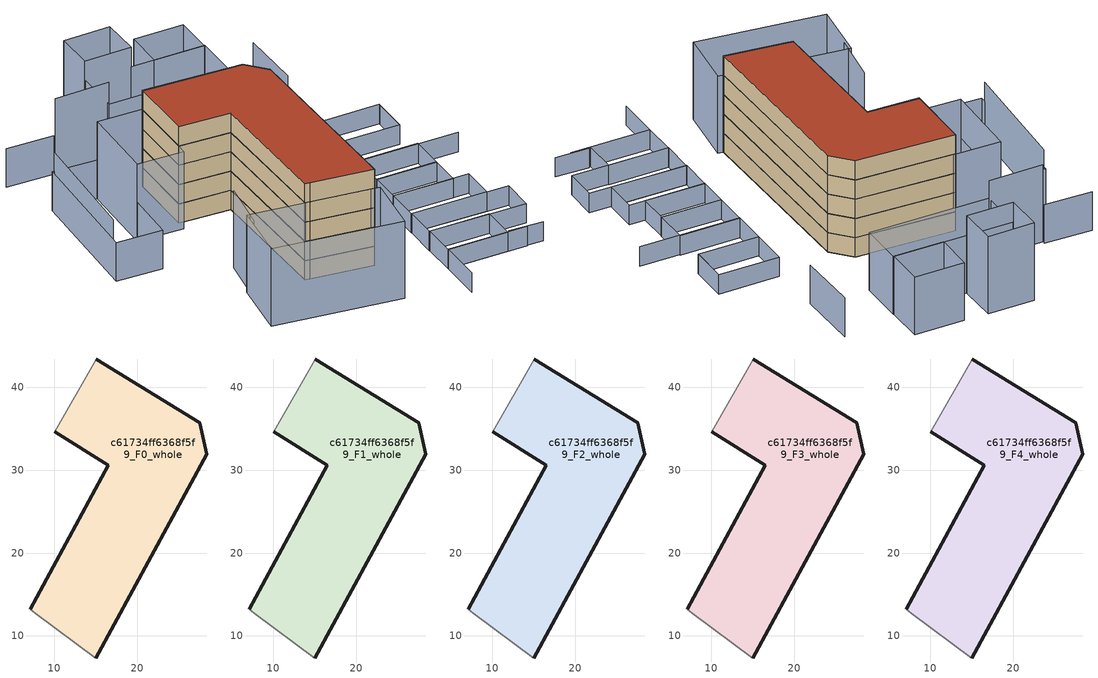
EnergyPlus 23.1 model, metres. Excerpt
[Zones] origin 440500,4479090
c61734ff6368f5f9_F0_whole
 floor ground (EU_floor_Construction): 14.99,7.34 28.38,31.93 27.52,35.67 15.09,43.39 10.07,34.61 16.52,30.59 7.12,13.21 7.72,12.73 z0
 wall outside (EU_wall_Construction): 15.09,43.39 27.52,35.67 28.38,31.93 14.99,7.34 / 7.12,13.21 16.52,30.59 10.07,34.61 z0:3
 wall adiabatic (EU_wall_Construction): 14.99,7.34 7.72,12.73 7.12,13.21 / 10.07,34.61 15.09,43.39 z0:3
c61734ff6368f5f9_F1_whole
 floor to c61734ff6368f5f9_F0_whole (EU_floor_Construction): 14.99,7.34 28.38,31.93 27.51,35.67 15.08,43.39 10.06,34.61 16.52,30.59 7.12,13.21 7.72,12.73 z3
 wall outside (EU_wall_Construction): 15.09,43.39 27.52,35.67 28.38,31.93 14.99,7.34 / 7.12,13.21 16.52,30.59 10.07,34.61 z3:6
 wall adiabatic (EU_wall_Construction): 14.99,7.34 7.72,12.73 7.12,13.21 / 10.07,34.61 15.09,43.39 z3:6
c61734ff6368f5f9_F2_whole
 floor to c61734ff6368f5f9_F1_whole (EU_floor_Construction): 14.99,7.34 28.38,31.93 27.51,35.67 15.08,43.39 10.06,34.61 16.52,30.59 7.12,13.21 7.72,12.73 z6
 wall outside (EU_wall_Construction): 15.09,43.39 27.52,35.67 28.38,31.93 14.99,7.34 / 7.12,13.21 16.52,30.59 10.07,34.61 z6:9
 wall adiabatic (EU_wall_Construction): 14.99,7.34 7.72,12.73 7.12,13.21 / 10.07,34.61 15.09,43.39 z6:9
c61734ff6368f5f9_F3_whole
 floor to c61734ff6368f5f9_F2_whole (EU_floor_Construction): 14.99,7.34 28.38,31.93 27.51,35.67 15.08,43.39 10.06,34.61 16.52,30.59 7.12,13.21 7.72,12.73 z9
 wall outside (EU_wall_Construction): 15.09,43.39 27.52,35.67 28.38,31.93 14.99,7.34 / 7.12,13.21 16.52,30.59 10.07,34.61 z9:12
 wall adiabatic (EU_wall_Construction): 14.99,7.34 7.72,12.73 7.12,13.21 / 10.07,34.61 15.09,43.39 z9:12
c61734ff6368f5f9_F4_whole
 floor to c61734ff6368f5f9_F3_whole (EU_floor_Construction): 14.99,7.34 28.38,31.93 27.51,35.67 15.08,43.39 10.06,34.61 16.52,30.59 7.12,13.21 7.72,12.73 z12
 wall outside (EU_wall_Construction): 15.09,43.39 27.52,35.67 28.38,31.93 14.99,7.34 / 7.12,13.21 16.52,30.59 10.07,34.61 z12:15
 wall adiabatic (EU_wall_Construction): 14.99,7.34 7.72,12.73 7.12,13.21 / 10.07,34.61 15.09,43.39 z12:15
 roof outside (EU_roof_Construction): 27.52,35.67 28.38,31.93 14.99,7.34 7.72,12.73 7.12,13.21 16.52,30.59 10.07,34.61 15.09,43.39 z15
shading: 27.56,-5.53 31.87,-8.13 / 16.26,-6.92 19.5,-1.19 / 19.5,-1.19 29.77,-7 / 44.38,12.89 31.41,20.22 / 31.41,20.22 34,24.82 / 41.83,20.39 44.49,25.04 / 29.7,-1.13 27.22,-5.58 / 27.22,-5.58 19.45,-1.25 / 19.45,-1.25 21.94,3.2 / 21.94,3.2 29.7,-1.13 / 24.34,7.5 36.87,0.35 / 36.87,0.35 34.43,-3.94 / 34.43,-3.94 21.89,3.22 / 21.89,3.22 24.34,7.5 / 34.08,1.94 24.3,7.53 / 24.3,7.53 26.78,11.88 / 26.78,11.88 36.56,6.3 / 36.56,6.3 34.08,1.94 / 36.74,11.46 34.49,7.46 / 34.49,7.46 26.73,11.83 / 26.73,11.83 28.98,15.83 / 28.98,15.83 36.74,11.46 / 28.96,15.78 31.51,20.3 / 31.51,20.3 39.29,15.91 / 39.29,15.91 36.73,11.39 / 36.73,11.39 28.96,15.78 / 44.64,25.3 41.85,20.35 / 41.85,20.35 33.99,24.79 / 33.99,24.79 36.78,29.73 / 36.78,29.73 44.64,25.3 z0:3; 4.74,22.7 -0.13,16.58 / 18.36,50.64 11.27,54.49 / 0.59,18.08 15.63,6.87 / 15.63,6.87 10.32,-0.25 / 10.32,-0.25 -4.72,10.96 / -4.72,10.96 0.59,18.08 / 27.14,52.73 21.08,56.11 / 21.08,56.11 23.87,61.12 / 23.87,61.12 29.94,57.74 / 29.94,57.74 27.14,52.73 / 3.43,36.89 9.48,46.85 / 9.48,46.85 15.36,43.29 / 15.36,43.29 9.31,33.32 / 9.31,33.32 3.43,36.89 z0:12; 40.23,36.71 44.65,44.77 / 11.47,54.86 5.46,58.48 / 3.86,50.34 9.62,46.77 / 9.62,46.77 -0.49,30.46 / -0.49,30.46 -6.25,34.03 / -6.25,34.03 3.86,50.34 z0:6; 4.14,50.15 -5.77,34.81 / 21.21,56.1 36.71,47.29 / 36.71,47.29 33.43,41.51 / 33.43,41.51 17.92,50.31 / 17.92,50.31 21.21,56.1 / 32.98,56 39.46,52.34 / 39.46,52.34 36.64,47.34 / 36.64,47.34 30.15,50.99 / 30.15,50.99 32.98,56 z0:9
[Building]
EU S2 Campaign: North Axis=0; Terrain=City; Solar Distribution=FullExterior
[Site:Location]
Madrid: Latitude=40.5; Longitude=-3.5; Time Zone=1; Elevation=609
[SizingPeriod:WeatherFileDays]
AnnualSizingPeriod: Begin Month=1; Begin Day of Month=1; End Month=12; End Day of Month=31; Day of Week for Start Day=Monday; Use Weather File Daylight Saving Period=No; Use Weather File Rain and Snow Indicators=No
[MATERIAL]
EU_InternalMass_Material: Roughness=MediumRough; Thickness=0.1; Conductivity=1; Density=1800; Specific Heat=900; Thermal Absorptance=0.9; Solar Absorptance=0.7; Visible Absorptance=0.7
[MATERIAL:NOMASS] Roughness=MediumRough; Thermal Absorptance=0.9; Solar Absorptance=0.7; Visible Absorptance=0.7
Name | Thermal Resistance
EU_wall_NoMass | 0.609216
EU_roof_NoMass | 0.513268
EU_floor_NoMass | 0.568163
[CONSTRUCTION]
EU_wall_Construction: EU_wall_NoMass
EU_roof_Construction: EU_roof_NoMass
EU_floor_Construction: EU_floor_NoMass
EU_InternalMass_Construction: EU_InternalMass_Material
[ZONE] Type=1; Multiplier=1; Ceiling Height=autocalculate; Volume=1104.49; Floor Area=autocalculate; Part of Total Floor Area=Yes
c61734ff6368f5f9_F0_whole; c61734ff6368f5f9_F1_whole; c61734ff6368f5f9_F2_whole; c61734ff6368f5f9_F3_whole; c61734ff6368f5f9_F4_whole
[INTERNALMASS] Construction=EU_InternalMass_Construction; Surface Area=368.162
Name | Zone or ZoneList
c61734ff6368f5f9_F0_whole_EU_InternalMass | c61734ff6368f5f9_F0_whole
c61734ff6368f5f9_F1_whole_EU_InternalMass | c61734ff6368f5f9_F1_whole
c61734ff6368f5f9_F2_whole_EU_InternalMass | c61734ff6368f5f9_F2_whole
c61734ff6368f5f9_F3_whole_EU_InternalMass | c61734ff6368f5f9_F3_whole
c61734ff6368f5f9_F4_whole_EU_InternalMass | c61734ff6368f5f9_F4_whole
[OTHEREQUIPMENT] Fuel Type=Electricity; Design Level Calculation Method=Watts/Area; Power per Zone Floor Area=1; Fraction Latent=0; Fraction Radiant=0; Fraction Lost=0; Carbon Dioxide Generation Rate=0; EndUse Subcategory=EU_Step8_InternalGains
Name | Zone or ZoneList or Space or SpaceList | Schedule
EU_Step8_InternalGain_c61734ff6368f5f9_F0_whole_f000 | c61734ff6368f5f9_F0_whole | EU_Step8_GainSchedule_c61734ff6368f5f9_F0_whole_f000
EU_Step8_InternalGain_c61734ff6368f5f9_F1_whole_f000 | c61734ff6368f5f9_F1_whole | EU_Step8_GainSchedule_c61734ff6368f5f9_F1_whole_f000
EU_Step8_InternalGain_c61734ff6368f5f9_F2_whole_f000 | c61734ff6368f5f9_F2_whole | EU_Step8_GainSchedule_c61734ff6368f5f9_F2_whole_f000
EU_Step8_InternalGain_c61734ff6368f5f9_F3_whole_f000 | c61734ff6368f5f9_F3_whole | EU_Step8_GainSchedule_c61734ff6368f5f9_F3_whole_f000
EU_Step8_InternalGain_c61734ff6368f5f9_F4_whole_f000 | c61734ff6368f5f9_F4_whole | EU_Step8_GainSchedule_c61734ff6368f5f9_F4_whole_f000
[ZONEVENTILATION:DESIGNFLOWRATE] Schedule=EU_AlwaysOn; Design Flow Rate Calculation Method=AirChanges/Hour; Air Changes per Hour=0.752966; Ventilation Type=Natural; Fan Pressure Rise=0; Fan Total Efficiency=1; Constant Term Coefficient=1; Temperature Term Coefficient=0; Velocity Term Coefficient=0; Velocity Squared Term Coefficient=0; Minimum Indoor Temperature=-100; Maximum Indoor Temperature=100; Delta Temperature=-100; Minimum Outdoor Temperature=-100; Maximum Outdoor Temperature=100; Maximum Wind Speed=40
Name | Zone or ZoneList or Space or SpaceList
EU_ConstantAir_c61734ff6368f5f9_F0_whole | c61734ff6368f5f9_F0_whole
EU_ConstantAir_c61734ff6368f5f9_F1_whole | c61734ff6368f5f9_F1_whole
EU_ConstantAir_c61734ff6368f5f9_F2_whole | c61734ff6368f5f9_F2_whole
EU_ConstantAir_c61734ff6368f5f9_F3_whole | c61734ff6368f5f9_F3_whole
EU_ConstantAir_c61734ff6368f5f9_F4_whole | c61734ff6368f5f9_F4_whole
[HVACTEMPLATE:THERMOSTAT] Constant Heating Setpoint=20; Constant Cooling Setpoint=50
EU_HeatOnly_c61734ff6368f5f9_F0_whole; EU_HeatOnly_c61734ff6368f5f9_F1_whole; EU_HeatOnly_c61734ff6368f5f9_F2_whole; EU_HeatOnly_c61734ff6368f5f9_F3_whole; EU_HeatOnly_c61734ff6368f5f9_F4_whole
[HVACTEMPLATE:ZONE:IDEALLOADSAIRSYSTEM] System Availability Schedule=EU_AlwaysOn; Maximum Heating Supply Air Temperature=50; Minimum Cooling Supply Air Temperature=13; Maximum Heating Supply Air Humidity Ratio=0.0156; Minimum Cooling Supply Air Humidity Ratio=0.0077; Heating Limit=NoLimit; Cooling Limit=NoLimit; Heating Availability Schedule=EU_AlwaysOn; Cooling Availability Schedule=EU_CoolingOff; Dehumidification Control Type=ConstantSensibleHeatRatio; Cooling Sensible Heat Ratio=0.7; Dehumidification Setpoint=60; Humidification Control Type=None; Humidification Setpoint=30; Outdoor Air Method=None; Outdoor Air Flow Rate per Person=0.00944; Outdoor Air Flow Rate per Zone Floor Area=0; Outdoor Air Flow Rate per Zone=0; Demand Controlled Ventilation Type=None; Outdoor Air Economizer Type=NoEconomizer; Heat Recovery Type=None; Sensible Heat Recovery Effectiveness=0.7; Latent Heat Recovery Effectiveness=0.65
Name | Template Thermostat
c61734ff6368f5f9_F0_whole | EU_HeatOnly_c61734ff6368f5f9_F0_whole
c61734ff6368f5f9_F1_whole | EU_HeatOnly_c61734ff6368f5f9_F1_whole
c61734ff6368f5f9_F2_whole | EU_HeatOnly_c61734ff6368f5f9_F2_whole
c61734ff6368f5f9_F3_whole | EU_HeatOnly_c61734ff6368f5f9_F3_whole
c61734ff6368f5f9_F4_whole | EU_HeatOnly_c61734ff6368f5f9_F4_whole
[SIZING:ZONE] Zone Cooling Design Supply Air Temperature Input Method=SupplyAirTemperature; Zone Cooling Design Supply Air Temperature=13; Zone Heating Design Supply Air Temperature Input Method=SupplyAirTemperature; Zone Heating Design Supply Air Temperature=50; Zone Cooling Design Supply Air Humidity Ratio=0.008; Zone Heating Design Supply Air Humidity Ratio=0.008; Cooling Design Air Flow Method=DesignDay; Cooling Design Air Flow Rate=0; Cooling Minimum Air Flow per Zone Floor Area=0.000762; Cooling Minimum Air Flow=0; Cooling Minimum Air Flow Fraction=0.2; Heating Design Air Flow Method=DesignDay; Heating Design Air Flow Rate=0; Heating Maximum Air Flow per Zone Floor Area=0.002032; Heating Maximum Air Flow=0.141576; Heating Maximum Air Flow Fraction=0.3; Account for Dedicated Outdoor Air System=No; Dedicated Outdoor Air System Control Strategy=NeutralSupplyAir; Dedicated Outdoor Air Low Setpoint Temperature for Design=autosize; Dedicated Outdoor Air High Setpoint Temperature for Design=autosize; Zone Load Sizing Method=Sensible Load Only No Latent Load; Zone Latent Cooling Design Supply Air Humidity Ratio Input Method=HumidityRatioDifference; Zone Cooling Design Supply Air Humidity Ratio Difference=0.005; Zone Latent Heating Design Supply Air Humidity Ratio Input Method=HumidityRatioDifference; Zone Humidification Design Supply Air Humidity Ratio Difference=0.005
c61734ff6368f5f9_F0_whole; c61734ff6368f5f9_F1_whole; c61734ff6368f5f9_F2_whole; c61734ff6368f5f9_F3_whole; c61734ff6368f5f9_F4_whole
[SCHEDULE:CONSTANT]
Name | Hourly Value
EU_AlwaysOn | 1
EU_CoolingOff | 0
[SCHEDULE:FILE] Column Number=1; Rows to Skip at Top=0; Number of Hours of Data=8760; Column Separator=Comma; Interpolate to Timestep=No; Minutes per Item=60; Adjust Schedule for Daylight Savings=Yes
Name | File
EU_Step8_GainSchedule_c61734ff6368f5f9_F0_whole_f000 | ../../schedules/c61734ff6368f5f9/c61734ff6368f5f9_F0_whole_f000_gain.csv
EU_Step8_GainSchedule_c61734ff6368f5f9_F1_whole_f000 | ../../schedules/c61734ff6368f5f9/c61734ff6368f5f9_F1_whole_f000_gain.csv
EU_Step8_GainSchedule_c61734ff6368f5f9_F2_whole_f000 | ../../schedules/c61734ff6368f5f9/c61734ff6368f5f9_F2_whole_f000_gain.csv
EU_Step8_GainSchedule_c61734ff6368f5f9_F3_whole_f000 | ../../schedules/c61734ff6368f5f9/c61734ff6368f5f9_F3_whole_f000_gain.csv
EU_Step8_GainSchedule_c61734ff6368f5f9_F4_whole_f000 | ../../schedules/c61734ff6368f5f9/c61734ff6368f5f9_F4_whole_f000_gain.csv
